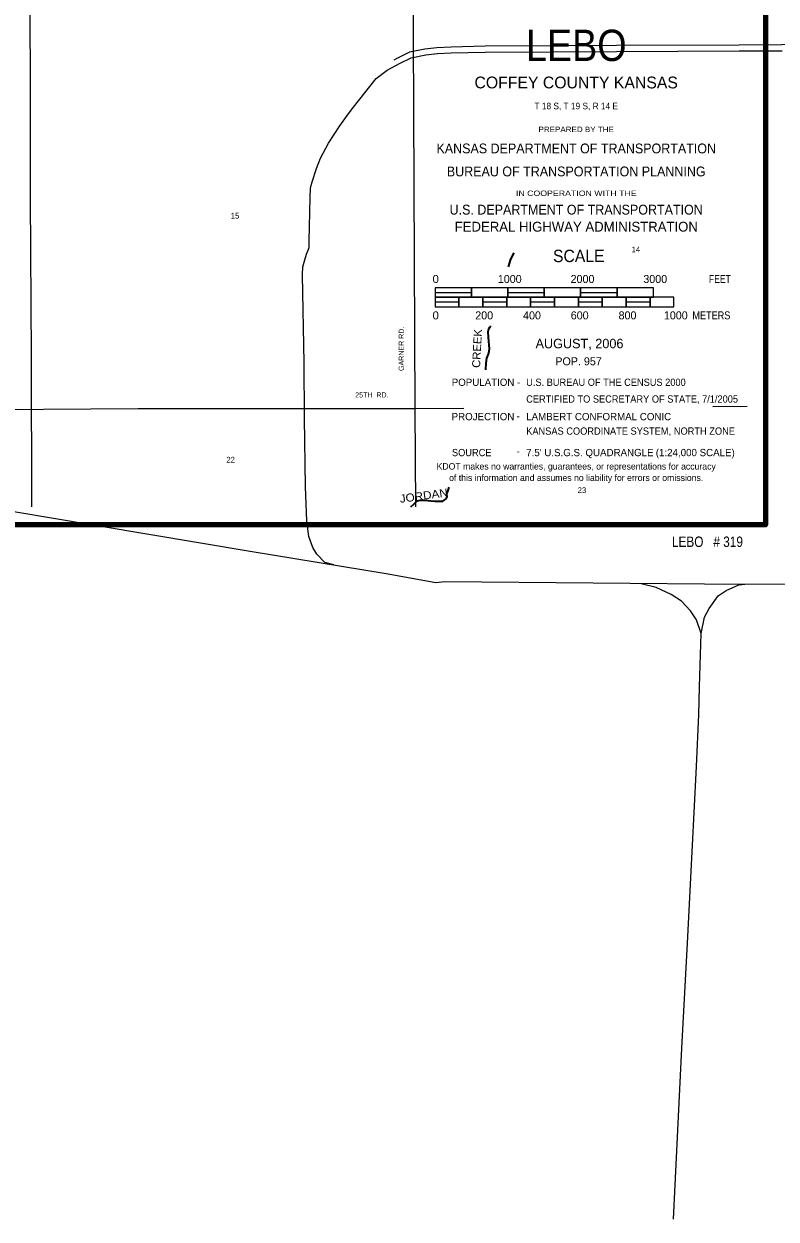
# Model space of a CAD drawing. Extents: x 0.98 to 7.46, y 3.1 to 10.29.
# Drawn here: x 2.968 to 4.925, y 3.116 to 6.227 of the extents above; entities that cross this region are included whole.
import ezdxf
from ezdxf.enums import TextEntityAlignment as Align

# ---------------------------------------------------------------- set-up
doc = ezdxf.new("R2010")
doc.units = 0
doc.header["$LTSCALE"] = 0.0061
for name, color, linetype, lineweight in [('14', 7, 'Continuous', 25), ('17', 7, 'Continuous', 13), ('25', 7, 'Continuous', 35), ('48', 7, 'Continuous', 106), ('51', 7, 'Continuous', 13)]:
    doc.layers.add(name, color=color, linetype=linetype, lineweight=lineweight)
for name, color, linetype in [('29', 7, 'Continuous'), ('45', 7, 'Continuous'), ('49', 7, 'Continuous')]:
    doc.layers.add(name, color=color, linetype=linetype)

msp = doc.modelspace()

# ---------------------------------------------------------------- linework, layer by layer
at = {"layer": '14'}
msp.add_line((4.760417, 5.230871), (4.850379, 5.231439), dxfattribs=at)
for points in [[(2.979545, 7.231061), (2.979167, 7.110985), (2.980682, 6.924242), (2.981818, 6.788826), (2.982576, 6.576894), (2.983144, 6.396402), (2.985038, 6.08447), (2.984848, 5.772538), (2.987121, 5.362689), (2.988447, 4.969886)], [(3.977652, 7.229545), (3.97822, 6.777841), (3.985606, 5.225568), (3.986742, 4.969886)], [(1.0625, 5.216856), (1.450189, 5.219697), (1.549242, 5.219886), (1.927083, 5.222159), (2.064394, 5.221023), (2.504735, 5.222159), (2.658523, 5.222727), (3.019129, 5.224053), (3.26572, 5.225379), (3.985606, 5.225568), (4.1125, 5.226515)]]:
    msp.add_lwpolyline(points, dxfattribs=at)
at = {"layer": '17'}
for points in [[(5.555871, 6.109659), (5.547538, 6.132765), (5.538258, 6.15), (5.525189, 6.169886), (5.500379, 6.188258), (5.48447, 6.19072), (5.452273, 6.19072), (5.201326, 6.192424), (5.143561, 6.191667), (5.112121, 6.188826), (5.094508, 6.182386), (5.071402, 6.176136), (5.048674, 6.172917), (5.010417, 6.172917), (4.94053, 6.17197), (4.829167, 6.171212), (4.509659, 6.169886), (4.168182, 6.168182), (4.079735, 6.166288), (4.042992, 6.164583), (4.011553, 6.160795), (3.971212, 6.15322), (3.940341, 6.137689), (3.930682, 6.132576)], [(3.774432, 4.81875), (3.751326, 4.825), (3.730871, 4.846402), (3.720076, 4.864205), (3.70947, 4.892803), (3.704167, 4.932955), (3.700568, 5.02197), (3.698674, 5.200379), (3.697917, 5.344697), (3.693371, 5.573295), (3.69375, 5.594318), (3.699621, 5.612311), (3.703788, 5.627652), (3.710417, 5.644697), (3.710795, 5.662689), (3.711364, 5.698674), (3.712689, 5.774621), (3.714394, 5.799621), (3.717992, 5.815909), (3.729735, 5.85), (3.739583, 5.876894), (3.761174, 5.916477), (3.789962, 5.961553), (3.811553, 5.992045), (3.825947, 6.010038), (3.88447, 6.084659), (3.913258, 6.10625), (3.947348, 6.124242), (3.976136, 6.138636), (4.013826, 6.145833), (4.044318, 6.149432), (4.080303, 6.151136), (4.168371, 6.15303), (4.509659, 6.154735), (4.829167, 6.156061), (4.94072, 6.156818)], [(1.77197, 5.259848), (1.916856, 5.170455), (1.973106, 5.144318), (2.044508, 5.119129), (2.361174, 5.055682), (3.029545, 4.943182), (3.557386, 4.854735), (3.910795, 4.796591), (4.039773, 4.772917), (4.063447, 4.775), (4.835606, 4.768561), (5.268561, 4.769697)], [(4.658144, 3.116098), (4.680303, 3.561174), (4.694697, 3.833902), (4.712121, 4.174621), (4.718182, 4.29375), (4.724432, 4.429545), (4.726136, 4.501326), (4.730492, 4.640341), (4.718371, 4.675568), (4.702462, 4.698674), (4.679356, 4.724242), (4.652652, 4.741288), (4.613636, 4.759659), (4.574621, 4.769318)], [(4.730492, 4.640341), (4.739015, 4.682955), (4.751136, 4.704924), (4.774432, 4.737689), (4.795076, 4.752273), (4.82803, 4.767045), (4.84375, 4.768182)]]:
    msp.add_lwpolyline(points, dxfattribs=at)
at = {"layer": '25'}
for points in [[(4.229167, 5.594318), (4.234848, 5.613826), (4.243561, 5.630492)], [(4.170265, 5.326136), (4.170644, 5.343561), (4.172348, 5.356818), (4.176894, 5.367424), (4.178788, 5.374811), (4.179924, 5.380492), (4.177083, 5.410227), (4.175947, 5.426326), (4.17822, 5.433333), (4.180114, 5.437311), (4.182765, 5.44053)], [(3.975, 4.969697), (3.982386, 4.976705), (3.987879, 4.981629), (3.992045, 4.985038), (3.999432, 4.986932), (4.010795, 4.987121), (4.027462, 4.985038), (4.0375, 4.98447), (4.051515, 4.984659), (4.058144, 4.984848), (4.061932, 4.9875), (4.066856, 4.990152), (4.069129, 4.996023), (4.068939, 5.003409), (4.072159, 5.0125), (4.074621, 5.020644)]]:
    msp.add_lwpolyline(points, dxfattribs=at)
at = {"layer": '48'}
msp.add_lwpolyline([(1.015152, 4.922538), (1.015152, 8.805114), (4.897727, 8.805114), (4.897727, 4.922538)], close=True, dxfattribs=at)
at = {"layer": '51'}
for p, q in [((4.038068, 5.527462), (4.132765, 5.527462)), ((4.227462, 5.527462), (4.322159, 5.527462)), ((4.416856, 5.527462), (4.511553, 5.527462)), ((4.038068, 5.502841), (4.100189, 5.502841)), ((4.1625, 5.502841), (4.224621, 5.502841)), ((4.286742, 5.502841), (4.348864, 5.502841)), ((4.410985, 5.502841), (4.473106, 5.502841)), ((4.535227, 5.502841), (4.597348, 5.502841))]:
    msp.add_line(p, q, dxfattribs=at)
for points in [[(4.038068, 5.515152), (4.132765, 5.515152), (4.132765, 5.539773), (4.038068, 5.539773)], [(4.132765, 5.515152), (4.227462, 5.515152), (4.227462, 5.539773), (4.132765, 5.539773)], [(4.227462, 5.515152), (4.322159, 5.515152), (4.322159, 5.539773), (4.227462, 5.539773)], [(4.322159, 5.515152), (4.416856, 5.515152), (4.416856, 5.539773), (4.322159, 5.539773)], [(4.416856, 5.515152), (4.511553, 5.515152), (4.511553, 5.539773), (4.416856, 5.539773)], [(4.511553, 5.515152), (4.60625, 5.515152), (4.60625, 5.539773), (4.511553, 5.539773)], [(4.038068, 5.49053), (4.100189, 5.49053), (4.100189, 5.515152), (4.038068, 5.515152)], [(4.100189, 5.49053), (4.1625, 5.49053), (4.1625, 5.515152), (4.100189, 5.515152)], [(4.1625, 5.49053), (4.224621, 5.49053), (4.224621, 5.515152), (4.1625, 5.515152)], [(4.224621, 5.49053), (4.286742, 5.49053), (4.286742, 5.515152), (4.224621, 5.515152)], [(4.286742, 5.49053), (4.348864, 5.49053), (4.348864, 5.515152), (4.286742, 5.515152)], [(4.348864, 5.49053), (4.410985, 5.49053), (4.410985, 5.515152), (4.348864, 5.515152)], [(4.410985, 5.49053), (4.473106, 5.49053), (4.473106, 5.515152), (4.410985, 5.515152)], [(4.473106, 5.49053), (4.535227, 5.49053), (4.535227, 5.515152), (4.473106, 5.515152)], [(4.535227, 5.49053), (4.597348, 5.49053), (4.597348, 5.515152), (4.535227, 5.515152)], [(4.597348, 5.49053), (4.65947, 5.49053), (4.65947, 5.515152), (4.597348, 5.515152)]]:
    msp.add_lwpolyline(points, close=True, dxfattribs=at)

# ---------------------------------------------------------------- texts
at = {"layer": '29'}
for s, rotation, width, p in [('CREEK', 87.041, 1.05, (4.157569, 5.38128)), ('JORDAN', 7.888, 1.1, (4.009934, 4.988601))]:
    msp.add_text(s, height=0.02083, rotation=rotation, dxfattribs=dict(at, width=width)).set_placement(p, align=Align.CENTER)
at = {"layer": '45'}
for s, p in [('15', (3.517614, 5.719886)), ('14', (4.560417, 5.632008)), ('22', (3.506345, 5.084848)), ('23', (4.420076, 5.005492))]:
    msp.add_text(s, height=0.01496, dxfattribs=at).set_placement(p, align=Align.CENTER)
at = {"layer": '48', "width": 0.85}
msp.add_text('LEBO   # 319', height=0.0271, dxfattribs=at).set_placement((4.746591, 4.865341), align=Align.CENTER)
at = {"layer": '49', "width": 0.95}
msp.add_text('GARNER RD.', height=0.0133, rotation=90, dxfattribs=at).set_placement((3.956629, 5.380966), align=Align.CENTER)
msp.add_text('25TH  RD.', height=0.0133, dxfattribs=at).set_placement((3.87358, 5.254356), align=Align.CENTER)
at = {"layer": '51'}
for s, height, width, p in [('LEBO', 0.0816, 0.9, (4.405398, 6.129924)), ('T 18 S, T 19 S, R 14 E', 0.017, 0.95, (4.405398, 6.004356)), ('PREPARED BY THE', 0.0142, 1.1, (4.405208, 5.944886)), ('KANSAS DEPARTMENT OF TRANSPORTATION', 0.02557, 0.95, (4.405398, 5.889583)), ('BUREAU OF TRANSPORTATION PLANNING', 0.02557, 0.95, (4.405303, 5.829735)), ('IN COOPERATION WITH THE', 0.0142, 1.2, (4.405492, 5.778598)), ('U.S. DEPARTMENT OF TRANSPORTATION', 0.02557, 0.95, (4.405208, 5.730303))]:
    msp.add_text(s, height=height, dxfattribs=dict(at, width=width)).set_placement(p, align=Align.CENTER)
for s, height, p in [('COFFEY COUNTY KANSAS', 0.0307, (4.405208, 6.058712)), ('FEDERAL HIGHWAY ADMINISTRATION', 0.02557, (4.405492, 5.685985)), ('KDOT makes no warranties, guarantees, or representations for accuracy', 0.01688, (4.405208, 5.066667)), ('of this information and assumes no liability for errors or omissions.', 0.01688, (4.405208, 5.036932))]:
    msp.add_text(s, height=height, dxfattribs=at).set_placement(p, align=Align.CENTER)
for s, height, width, p in [('SCALE', 0.0322, 0.95, (4.344886, 5.606629)), ('0', 0.02083, 1.05, (4.031629, 5.552273)), ('FEET', 0.02083, 0.8, (4.750568, 5.552273)), ('0', 0.02083, 1.05, (4.031629, 5.457576)), ('METERS', 0.02083, 0.85, (4.707576, 5.457576)), ('U.S. BUREAU OF THE CENSUS 2000', 0.0189, 0.95, (4.275189, 5.28447)), ('CERTIFIED TO SECRETARY OF STATE, 7/1/2005', 0.0189, 0.95, (4.275189, 5.240909)), ('KANSAS COORDINATE SYSTEM,', 0.01894, 0.95, (4.275189, 5.157386)), ('NORTH ZONE', 0.01894, 0.95, (4.65928, 5.157386)), ('SOURCE ', 0.01894, 0.95, (4.082008, 5.101515))]:
    msp.add_text(s, height=height, dxfattribs=dict(at, width=width)).set_placement(p)
for s, height, p in [('1000', 0.02083, (4.201326, 5.552273)), ('2000', 0.02083, (4.39072, 5.552273)), ('3000', 0.02083, (4.579924, 5.552273)), ('200', 0.02083, (4.142614, 5.457576)), ('400', 0.02083, (4.267045, 5.457576)), ('600', 0.02083, (4.391098, 5.457576)), ('800', 0.02083, (4.51553, 5.457576)), ('1000', 0.02083, (4.633333, 5.457576)), ('AUGUST, 2006', 0.02462, (4.299432, 5.382386)), ('POP. 957', 0.02083, (4.350947, 5.338068)), ('POPULATION -', 0.0189, (4.081439, 5.28447)), ('PROJECTION ', 0.01894, (4.081061, 5.195076)), ('-', 0.01894, (4.250189, 5.196591)), ('LAMBERT CONFORMAL CONIC', 0.01894, (4.275189, 5.195076)), ('-', 0.01894, (4.249811, 5.104924)), ("7.5' U.S.G.S. QUADRANGLE", 0.01894, (4.275189, 5.101515)), ('(1:24,000 SCALE)', 0.01894, (4.612311, 5.101515))]:
    msp.add_text(s, height=height, dxfattribs=at).set_placement(p)

doc.saveas('drawing.dxf')
